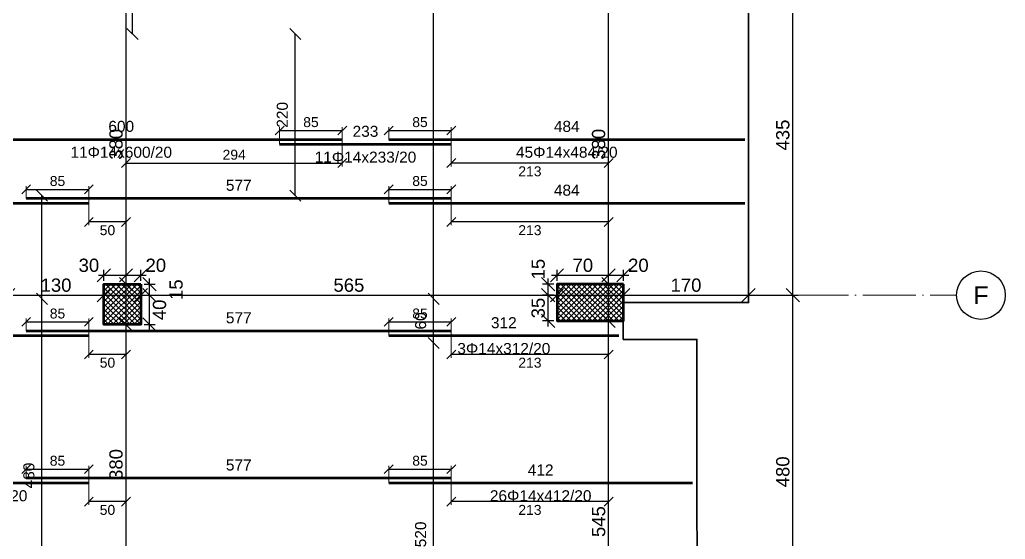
# Model space of a CAD drawing. Header units: millimetres. Extents: x -404 to 6018, y -5139 to 7890.
# Drawn here: x 861 to 2198, y -2962 to -2256 of the extents above; entities that cross this region are included whole.
import ezdxf
from ezdxf.enums import TextEntityAlignment as Align

# ---------------------------------------------------------------- set-up
doc = ezdxf.new("R2010")
doc.units = ezdxf.units.MM
doc.linetypes.add('ZWCAD_ISO04W100', pattern=[30.5, 24, -3, 0.5, -3])
for name, color, linetype, lineweight in [('AXIS LINES', 255, 'ZWCAD_ISO04W100', 13), ('COLUMN', 140, 'Continuous', 53), ('SLAB', 3, 'Continuous', 35)]:
    doc.layers.add(name, color=color, linetype=linetype, lineweight=lineweight)
for name, color, linetype in [('FW_AXIS', 7, 'Continuous'), ('FW_COLUMN_HATCH', 8, 'Continuous'), ('FW_DIM', 7, 'Continuous'), ('REB_TOP_MESH_X', 5, 'Continuous'), ('REB_TOP_MESH_X_AXDIM', 5, 'Continuous'), ('REB_TOP_MESH_X_LAP', 5, 'Continuous'), ('REB_TOP_MESH_X_RANGE', 5, 'Continuous'), ('REB_TOP_MESH_X_TEXT', 5, 'Continuous')]:
    doc.layers.add(name, color=color, linetype=linetype)
doc.styles.add('REBAR_TXT', font='arial.ttf')
doc.styles.get("Standard").update_dxf_attribs({"font": 'arial.ttf'})
doc.dimstyles.new('FW_DIM', dxfattribs={"dimtxt": 18, "dimasz": 9, "dimexe": 7.5, "dimexo": 4.5, "dimgap": 4.5, "dimtad": 1, "dimdec": 0, "dimtxsty": 'Standard', "dimtsz": 9, "dimcen": 2.5, "dimdle": 7.5, "dimclrd": 256, "dimclre": 256, "dimclrt": 7, "dimazin": 3, "dimtfac": 1, "dimtmove": 2, "dimatfit": 3})
doc.dimstyles.new('REBAR LAP', dxfattribs={"dimtxt": 13.5, "dimasz": 2.5, "dimexe": 4.5, "dimexo": 0, "dimgap": 4.5, "dimtad": 1, "dimdec": 0, "dimtxsty": 'Standard', "dimtsz": 6, "dimcen": 2.5, "dimclrd": 6, "dimclre": 6, "dimclrt": 7, "dimazin": 3, "dimtfac": 1, "dimtmove": 2, "dimatfit": 3, "dimlwd": 25, "dimlwe": 18})
doc.dimstyles.new('REBAR M-200', dxfattribs={"dimtxt": 15, "dimasz": 15, "dimexe": 25, "dimexo": 12.5, "dimgap": 10, "dimtad": 1, "dimdec": 0, "dimtxsty": 'Standard', "dimblk": 'NONE', "dimcen": 50, "dimse1": 1, "dimse2": 1, "dimclrd": 6, "dimclre": 6, "dimclrt": 7, "dimazin": 3, "dimtfac": 1, "dimtmove": 2, "dimatfit": 3, "dimldrblk": 'NONE', "dimlwd": 53})
doc.dimstyles.new('REBAR RANGE', dxfattribs={"dimtxt": 15, "dimasz": 2.5, "dimexe": 0, "dimexo": 0, "dimgap": 10, "dimtad": 1, "dimdec": 0, "dimtxsty": 'Standard', "dimtsz": 7.5, "dimcen": 2.5, "dimse1": 1, "dimse2": 1, "dimclrd": 6, "dimclre": 6, "dimclrt": 7, "dimazin": 3, "dimtfac": 1, "dimtmove": 2, "dimatfit": 3, "dimlwd": 25})

# ---------------------------------------------------------------- blocks, each defined once
blk = doc.blocks.new('*D1102')
at = {"color": 6, "lineweight": 53}
blk.add_line((650, -2885.1), (954.5, -2885.1), dxfattribs=at)
at = {"layer": 'Defpoints'}
for p in [(650, -2885.1), (650, -2885.1), (954.5, -2885.1)]:
    blk.add_point(p, dxfattribs=at)
at = {"layer": 'REB_TOP_MESH_X', "color": 7, "insert": (802.2, -2867.6), "char_height": 15, "attachment_point": 5}
blk.add_mtext('304', dxfattribs=at)
blk = doc.blocks.new('_NONE')
blk = doc.blocks.new('*D1103')
at = {"color": 6, "lineweight": 53}
blk.add_line((869.5, -2878.4), (1446.5, -2878.4), dxfattribs=at)
at = {"layer": 'Defpoints'}
for p in [(869.5, -2878.4), (869.5, -2878.4), (1446.5, -2878.4)]:
    blk.add_point(p, dxfattribs=at)
at = {"layer": 'REB_TOP_MESH_X', "color": 7, "insert": (1158, -2860.9), "char_height": 15, "attachment_point": 5}
blk.add_mtext('577', dxfattribs=at)
blk = doc.blocks.new('*D1104')
at = {"color": 6, "lineweight": 53}
blk.add_line((1361.5, -2885.1), (1774, -2885.1), dxfattribs=at)
at = {"layer": 'Defpoints'}
for p in [(1361.5, -2885.1), (1361.5, -2885.1), (1774, -2885.1)]:
    blk.add_point(p, dxfattribs=at)
at = {"layer": 'REB_TOP_MESH_X', "color": 7, "insert": (1567.8, -2867.6), "char_height": 15, "attachment_point": 5}
blk.add_mtext('412', dxfattribs=at)
blk = doc.blocks.new('_Oblique')
at = {"color": 0, "linetype": 'ByBlock', "lineweight": -2}
blk.add_line((-0.5, -0.5), (0.5, 0.5), dxfattribs=at)
blk = doc.blocks.new('*D1105')
at = {"color": 6, "lineweight": 18}
for p, q in [((869.5, -2878.4), (869.5, -2861.9)), ((954.5, -2885.1), (954.5, -2861.9))]:
    blk.add_line(p, q, dxfattribs=at)
at = {"color": 6, "lineweight": 25}
blk.add_line((869.5, -2866.4), (954.5, -2866.4), dxfattribs=at)
at = {"layer": 'Defpoints'}
for p in [(869.5, -2866.4), (869.5, -2878.4), (954.5, -2885.1)]:
    blk.add_point(p, dxfattribs=at)
at = {"layer": 'REB_TOP_MESH_X_LAP', "color": 6, "xscale": 12, "yscale": 12}
for p in [(869.5, -2866.4), (954.5, -2866.4)]:
    blk.add_blockref('_OBLIQUE', p, dxfattribs=at)
at = {"layer": 'REB_TOP_MESH_X_LAP', "color": 7, "insert": (912, -2855.1), "char_height": 13.5, "attachment_point": 5}
blk.add_mtext('85', dxfattribs=at)
blk = doc.blocks.new('*D1106')
at = {"color": 6, "lineweight": 18}
for p, q in [((954.5, -2885.1), (954.5, -2915.1)), ((1005, -2885.1), (1005, -2915.1))]:
    blk.add_line(p, q, dxfattribs=at)
at = {"color": 6, "lineweight": 25}
blk.add_line((1005, -2910.6), (954.5, -2910.6), dxfattribs=at)
at = {"layer": 'Defpoints'}
for p in [(954.5, -2885.1), (1005, -2885.1), (1005, -2910.6)]:
    blk.add_point(p, dxfattribs=at)
at = {"layer": 'REB_TOP_MESH_X_AXDIM', "color": 6, "xscale": 12, "yscale": 12}
for p in [(954.5, -2910.6), (1005, -2910.6)]:
    blk.add_blockref('_OBLIQUE', p, dxfattribs=at)
at = {"layer": 'REB_TOP_MESH_X_AXDIM', "color": 7, "insert": (979.8, -2921.9), "char_height": 13.5, "attachment_point": 5}
blk.add_mtext('50', dxfattribs=at)
blk = doc.blocks.new('*D1107')
at = {"color": 6, "lineweight": 18}
for p, q in [((1361.5, -2885.1), (1361.5, -2861.9)), ((1446.5, -2878.4), (1446.5, -2861.9))]:
    blk.add_line(p, q, dxfattribs=at)
at = {"color": 6, "lineweight": 25}
blk.add_line((1361.5, -2866.4), (1446.5, -2866.4), dxfattribs=at)
at = {"layer": 'Defpoints'}
for p in [(1361.5, -2866.4), (1361.5, -2885.1), (1446.5, -2878.4)]:
    blk.add_point(p, dxfattribs=at)
at = {"layer": 'REB_TOP_MESH_X_LAP', "color": 6, "xscale": 12, "yscale": 12}
for p in [(1361.5, -2866.4), (1446.5, -2866.4)]:
    blk.add_blockref('_OBLIQUE', p, dxfattribs=at)
at = {"layer": 'REB_TOP_MESH_X_LAP', "color": 7, "insert": (1404, -2855.1), "char_height": 13.5, "attachment_point": 5}
blk.add_mtext('85', dxfattribs=at)
blk = doc.blocks.new('*D1108')
at = {"color": 6, "lineweight": 18}
for p, q in [((1446.5, -2878.4), (1446.5, -2915.1)), ((1660, -2878.4), (1660, -2915.1))]:
    blk.add_line(p, q, dxfattribs=at)
at = {"color": 6, "lineweight": 25}
blk.add_line((1660, -2910.6), (1446.5, -2910.6), dxfattribs=at)
at = {"layer": 'Defpoints'}
for p in [(1446.5, -2878.4), (1660, -2878.4), (1660, -2910.6)]:
    blk.add_point(p, dxfattribs=at)
at = {"layer": 'REB_TOP_MESH_X_AXDIM', "color": 6, "xscale": 12, "yscale": 12}
for p in [(1446.5, -2910.6), (1660, -2910.6)]:
    blk.add_blockref('_OBLIQUE', p, dxfattribs=at)
at = {"layer": 'REB_TOP_MESH_X_AXDIM', "color": 7, "insert": (1553.2, -2921.9), "char_height": 13.5, "attachment_point": 5}
blk.add_mtext('213', dxfattribs=at)
blk = doc.blocks.new('*D1124')
at = {"color": 6, "lineweight": 53}
blk.add_line((698.5, -2418.4), (1298.5, -2418.4), dxfattribs=at)
at = {"layer": 'Defpoints'}
for p in [(698.5, -2418.4), (698.5, -2418.4), (1298.5, -2418.4)]:
    blk.add_point(p, dxfattribs=at)
at = {"layer": 'REB_TOP_MESH_X', "color": 7, "insert": (998.5, -2400.9), "char_height": 15, "attachment_point": 5}
blk.add_mtext('600', dxfattribs=at)
blk = doc.blocks.new('*D1125')
at = {"color": 6, "lineweight": 53}
blk.add_line((1213.5, -2425.1), (1446.5, -2425.1), dxfattribs=at)
at = {"layer": 'Defpoints'}
for p in [(1213.5, -2425.1), (1213.5, -2425.1), (1446.5, -2425.1)]:
    blk.add_point(p, dxfattribs=at)
at = {"layer": 'REB_TOP_MESH_X', "color": 7, "insert": (1330, -2407.6), "char_height": 15, "attachment_point": 5}
blk.add_mtext('233', dxfattribs=at)
blk = doc.blocks.new('*D1126')
at = {"color": 6, "lineweight": 53}
blk.add_line((1361.5, -2418.4), (1845, -2418.4), dxfattribs=at)
at = {"layer": 'Defpoints'}
for p in [(1361.5, -2418.4), (1361.5, -2418.4), (1845, -2418.4)]:
    blk.add_point(p, dxfattribs=at)
at = {"layer": 'REB_TOP_MESH_X', "color": 7, "insert": (1603.2, -2400.9), "char_height": 15, "attachment_point": 5}
blk.add_mtext('484', dxfattribs=at)
blk = doc.blocks.new('*D1129')
at = {"color": 6, "lineweight": 18}
for p, q in [((1213.5, -2425.1), (1213.5, -2401.9)), ((1298.5, -2418.4), (1298.5, -2401.9))]:
    blk.add_line(p, q, dxfattribs=at)
at = {"color": 6, "lineweight": 25}
blk.add_line((1213.5, -2406.4), (1298.5, -2406.4), dxfattribs=at)
at = {"layer": 'Defpoints'}
for p in [(1213.5, -2406.4), (1298.5, -2418.4), (1213.5, -2425.1)]:
    blk.add_point(p, dxfattribs=at)
at = {"layer": 'REB_TOP_MESH_X_LAP', "color": 6, "xscale": 12, "yscale": 12}
for p in [(1213.5, -2406.4), (1298.5, -2406.4)]:
    blk.add_blockref('_OBLIQUE', p, dxfattribs=at)
at = {"layer": 'REB_TOP_MESH_X_LAP', "color": 7, "insert": (1256, -2395.1), "char_height": 13.5, "attachment_point": 5}
blk.add_mtext('85', dxfattribs=at)
blk = doc.blocks.new('*D1130')
at = {"color": 6, "lineweight": 18}
for p, q in [((1005, -2418.4), (1005, -2455.1)), ((1298.5, -2418.4), (1298.5, -2455.1))]:
    blk.add_line(p, q, dxfattribs=at)
at = {"color": 6, "lineweight": 25}
blk.add_line((1005, -2450.6), (1298.5, -2450.6), dxfattribs=at)
at = {"layer": 'Defpoints'}
for p in [(1005, -2418.4), (1298.5, -2418.4), (1005, -2450.6)]:
    blk.add_point(p, dxfattribs=at)
at = {"layer": 'REB_TOP_MESH_X_AXDIM', "color": 6, "xscale": 12, "yscale": 12}
for p in [(1005, -2450.6), (1298.5, -2450.6)]:
    blk.add_blockref('_OBLIQUE', p, dxfattribs=at)
at = {"layer": 'REB_TOP_MESH_X_AXDIM', "color": 7, "insert": (1151.8, -2439.4), "char_height": 13.5, "attachment_point": 5}
blk.add_mtext('294', dxfattribs=at)
blk = doc.blocks.new('*D1131')
at = {"color": 6, "lineweight": 18}
for p, q in [((1361.5, -2418.4), (1361.5, -2401.9)), ((1446.5, -2425.1), (1446.5, -2401.9))]:
    blk.add_line(p, q, dxfattribs=at)
at = {"color": 6, "lineweight": 25}
blk.add_line((1361.5, -2406.4), (1446.5, -2406.4), dxfattribs=at)
at = {"layer": 'Defpoints'}
for p in [(1361.5, -2406.4), (1361.5, -2418.4), (1446.5, -2425.1)]:
    blk.add_point(p, dxfattribs=at)
at = {"layer": 'REB_TOP_MESH_X_LAP', "color": 6, "xscale": 12, "yscale": 12}
for p in [(1361.5, -2406.4), (1446.5, -2406.4)]:
    blk.add_blockref('_OBLIQUE', p, dxfattribs=at)
at = {"layer": 'REB_TOP_MESH_X_LAP', "color": 7, "insert": (1404, -2395.1), "char_height": 13.5, "attachment_point": 5}
blk.add_mtext('85', dxfattribs=at)
blk = doc.blocks.new('*D1132')
at = {"color": 6, "lineweight": 18}
for p, q in [((1446.5, -2425.1), (1446.5, -2455.1)), ((1660, -2425.1), (1660, -2455.1))]:
    blk.add_line(p, q, dxfattribs=at)
at = {"color": 6, "lineweight": 25}
blk.add_line((1660, -2450.6), (1446.5, -2450.6), dxfattribs=at)
at = {"layer": 'Defpoints'}
for p in [(1446.5, -2425.1), (1660, -2425.1), (1660, -2450.6)]:
    blk.add_point(p, dxfattribs=at)
at = {"layer": 'REB_TOP_MESH_X_AXDIM', "color": 6, "xscale": 12, "yscale": 12}
for p in [(1446.5, -2450.6), (1660, -2450.6)]:
    blk.add_blockref('_OBLIQUE', p, dxfattribs=at)
at = {"layer": 'REB_TOP_MESH_X_AXDIM', "color": 7, "insert": (1553.2, -2461.9), "char_height": 13.5, "attachment_point": 5}
blk.add_mtext('213', dxfattribs=at)
blk = doc.blocks.new('*D1174')
at = {"color": 6, "lineweight": 53}
blk.add_line((415, -2505.1), (954.5, -2505.1), dxfattribs=at)
at = {"layer": 'Defpoints'}
for p in [(415, -2505.1), (415, -2505.1), (954.5, -2505.1)]:
    blk.add_point(p, dxfattribs=at)
at = {"layer": 'REB_TOP_MESH_X', "color": 7, "insert": (684.8, -2487.6), "char_height": 15, "attachment_point": 5}
blk.add_mtext('540', dxfattribs=at)
blk = doc.blocks.new('*D1175')
at = {"color": 6, "lineweight": 53}
blk.add_line((869.5, -2498.4), (1446.5, -2498.4), dxfattribs=at)
at = {"layer": 'Defpoints'}
for p in [(869.5, -2498.4), (869.5, -2498.4), (1446.5, -2498.4)]:
    blk.add_point(p, dxfattribs=at)
at = {"layer": 'REB_TOP_MESH_X', "color": 7, "insert": (1158, -2480.9), "char_height": 15, "attachment_point": 5}
blk.add_mtext('577', dxfattribs=at)
blk = doc.blocks.new('*D1176')
at = {"color": 6, "lineweight": 53}
blk.add_line((1361.5, -2505.1), (1845, -2505.1), dxfattribs=at)
at = {"layer": 'Defpoints'}
for p in [(1361.5, -2505.1), (1361.5, -2505.1), (1845, -2505.1)]:
    blk.add_point(p, dxfattribs=at)
at = {"layer": 'REB_TOP_MESH_X', "color": 7, "insert": (1603.2, -2487.6), "char_height": 15, "attachment_point": 5}
blk.add_mtext('484', dxfattribs=at)
blk = doc.blocks.new('*D1177')
at = {"color": 6, "lineweight": 18}
for p, q in [((869.5, -2498.4), (869.5, -2481.9)), ((954.5, -2505.1), (954.5, -2481.9))]:
    blk.add_line(p, q, dxfattribs=at)
at = {"color": 6, "lineweight": 25}
blk.add_line((869.5, -2486.4), (954.5, -2486.4), dxfattribs=at)
at = {"layer": 'Defpoints'}
for p in [(869.5, -2486.4), (869.5, -2498.4), (954.5, -2505.1)]:
    blk.add_point(p, dxfattribs=at)
at = {"layer": 'REB_TOP_MESH_X_LAP', "color": 6, "xscale": 12, "yscale": 12}
for p in [(869.5, -2486.4), (954.5, -2486.4)]:
    blk.add_blockref('_OBLIQUE', p, dxfattribs=at)
at = {"layer": 'REB_TOP_MESH_X_LAP', "color": 7, "insert": (912, -2475.1), "char_height": 13.5, "attachment_point": 5}
blk.add_mtext('85', dxfattribs=at)
blk = doc.blocks.new('*D1178')
at = {"color": 6, "lineweight": 18}
for p, q in [((954.5, -2505.1), (954.5, -2535.1)), ((1005, -2505.1), (1005, -2535.1))]:
    blk.add_line(p, q, dxfattribs=at)
at = {"color": 6, "lineweight": 25}
blk.add_line((1005, -2530.6), (954.5, -2530.6), dxfattribs=at)
at = {"layer": 'Defpoints'}
for p in [(954.5, -2505.1), (1005, -2505.1), (1005, -2530.6)]:
    blk.add_point(p, dxfattribs=at)
at = {"layer": 'REB_TOP_MESH_X_AXDIM', "color": 6, "xscale": 12, "yscale": 12}
for p in [(954.5, -2530.6), (1005, -2530.6)]:
    blk.add_blockref('_OBLIQUE', p, dxfattribs=at)
at = {"layer": 'REB_TOP_MESH_X_AXDIM', "color": 7, "insert": (979.8, -2541.9), "char_height": 13.5, "attachment_point": 5}
blk.add_mtext('50', dxfattribs=at)
blk = doc.blocks.new('*D1179')
at = {"color": 6, "lineweight": 18}
for p, q in [((1361.5, -2505.1), (1361.5, -2481.9)), ((1446.5, -2498.4), (1446.5, -2481.9))]:
    blk.add_line(p, q, dxfattribs=at)
at = {"color": 6, "lineweight": 25}
blk.add_line((1361.5, -2486.4), (1446.5, -2486.4), dxfattribs=at)
at = {"layer": 'Defpoints'}
for p in [(1361.5, -2486.4), (1446.5, -2498.4), (1361.5, -2505.1)]:
    blk.add_point(p, dxfattribs=at)
at = {"layer": 'REB_TOP_MESH_X_LAP', "color": 6, "xscale": 12, "yscale": 12}
for p in [(1361.5, -2486.4), (1446.5, -2486.4)]:
    blk.add_blockref('_OBLIQUE', p, dxfattribs=at)
at = {"layer": 'REB_TOP_MESH_X_LAP', "color": 7, "insert": (1404, -2475.1), "char_height": 13.5, "attachment_point": 5}
blk.add_mtext('85', dxfattribs=at)
blk = doc.blocks.new('*D1180')
at = {"color": 6, "lineweight": 18}
for p, q in [((1446.5, -2498.4), (1446.5, -2535.1)), ((1660, -2498.4), (1660, -2535.1))]:
    blk.add_line(p, q, dxfattribs=at)
at = {"color": 6, "lineweight": 25}
blk.add_line((1660, -2530.6), (1446.5, -2530.6), dxfattribs=at)
at = {"layer": 'Defpoints'}
for p in [(1446.5, -2498.4), (1660, -2498.4), (1660, -2530.6)]:
    blk.add_point(p, dxfattribs=at)
at = {"layer": 'REB_TOP_MESH_X_AXDIM', "color": 6, "xscale": 12, "yscale": 12}
for p in [(1446.5, -2530.6), (1660, -2530.6)]:
    blk.add_blockref('_OBLIQUE', p, dxfattribs=at)
at = {"layer": 'REB_TOP_MESH_X_AXDIM', "color": 7, "insert": (1553.2, -2541.9), "char_height": 13.5, "attachment_point": 5}
blk.add_mtext('213', dxfattribs=at)
blk = doc.blocks.new('*D1228')
at = {"color": 6, "lineweight": 53}
blk.add_line((650, -2685.1), (954.5, -2685.1), dxfattribs=at)
at = {"layer": 'Defpoints'}
for p in [(650, -2685.1), (650, -2685.1), (954.5, -2685.1)]:
    blk.add_point(p, dxfattribs=at)
at = {"layer": 'REB_TOP_MESH_X', "color": 7, "insert": (802.2, -2667.6), "char_height": 15, "attachment_point": 5}
blk.add_mtext('304', dxfattribs=at)
blk = doc.blocks.new('*D1229')
at = {"color": 6, "lineweight": 53}
blk.add_line((869.5, -2678.4), (1446.5, -2678.4), dxfattribs=at)
at = {"layer": 'Defpoints'}
for p in [(869.5, -2678.4), (869.5, -2678.4), (1446.5, -2678.4)]:
    blk.add_point(p, dxfattribs=at)
at = {"layer": 'REB_TOP_MESH_X', "color": 7, "insert": (1158, -2660.9), "char_height": 15, "attachment_point": 5}
blk.add_mtext('577', dxfattribs=at)
blk = doc.blocks.new('*D1230')
at = {"color": 6, "lineweight": 53}
blk.add_line((1361.5, -2685.1), (1674, -2685.1), dxfattribs=at)
at = {"layer": 'Defpoints'}
for p in [(1361.5, -2685.1), (1361.5, -2685.1), (1674, -2685.1)]:
    blk.add_point(p, dxfattribs=at)
at = {"layer": 'REB_TOP_MESH_X', "color": 7, "insert": (1517.8, -2667.6), "char_height": 15, "attachment_point": 5}
blk.add_mtext('312', dxfattribs=at)
blk = doc.blocks.new('*D1231')
at = {"color": 6, "lineweight": 18}
for p, q in [((869.5, -2678.4), (869.5, -2661.9)), ((954.5, -2685.1), (954.5, -2661.9))]:
    blk.add_line(p, q, dxfattribs=at)
at = {"color": 6, "lineweight": 25}
blk.add_line((869.5, -2666.4), (954.5, -2666.4), dxfattribs=at)
at = {"layer": 'Defpoints'}
for p in [(869.5, -2666.4), (869.5, -2678.4), (954.5, -2685.1)]:
    blk.add_point(p, dxfattribs=at)
at = {"layer": 'REB_TOP_MESH_X_LAP', "color": 6, "xscale": 12, "yscale": 12}
for p in [(869.5, -2666.4), (954.5, -2666.4)]:
    blk.add_blockref('_OBLIQUE', p, dxfattribs=at)
at = {"layer": 'REB_TOP_MESH_X_LAP', "color": 7, "insert": (912, -2655.1), "char_height": 13.5, "attachment_point": 5}
blk.add_mtext('85', dxfattribs=at)
blk = doc.blocks.new('*D1232')
at = {"color": 6, "lineweight": 18}
for p, q in [((954.5, -2685.1), (954.5, -2715.1)), ((1005, -2685.1), (1005, -2715.1))]:
    blk.add_line(p, q, dxfattribs=at)
at = {"color": 6, "lineweight": 25}
blk.add_line((1005, -2710.6), (954.5, -2710.6), dxfattribs=at)
at = {"layer": 'Defpoints'}
for p in [(954.5, -2685.1), (1005, -2685.1), (1005, -2710.6)]:
    blk.add_point(p, dxfattribs=at)
at = {"layer": 'REB_TOP_MESH_X_AXDIM', "color": 6, "xscale": 12, "yscale": 12}
for p in [(954.5, -2710.6), (1005, -2710.6)]:
    blk.add_blockref('_OBLIQUE', p, dxfattribs=at)
at = {"layer": 'REB_TOP_MESH_X_AXDIM', "color": 7, "insert": (979.8, -2721.9), "char_height": 13.5, "attachment_point": 5}
blk.add_mtext('50', dxfattribs=at)
blk = doc.blocks.new('*D1233')
at = {"color": 6, "lineweight": 18}
for p, q in [((1361.5, -2685.1), (1361.5, -2661.9)), ((1446.5, -2678.4), (1446.5, -2661.9))]:
    blk.add_line(p, q, dxfattribs=at)
at = {"color": 6, "lineweight": 25}
blk.add_line((1361.5, -2666.4), (1446.5, -2666.4), dxfattribs=at)
at = {"layer": 'Defpoints'}
for p in [(1361.5, -2666.4), (1361.5, -2685.1), (1446.5, -2678.4)]:
    blk.add_point(p, dxfattribs=at)
at = {"layer": 'REB_TOP_MESH_X_LAP', "color": 6, "xscale": 12, "yscale": 12}
for p in [(1361.5, -2666.4), (1446.5, -2666.4)]:
    blk.add_blockref('_OBLIQUE', p, dxfattribs=at)
at = {"layer": 'REB_TOP_MESH_X_LAP', "color": 7, "insert": (1404, -2655.1), "char_height": 13.5, "attachment_point": 5}
blk.add_mtext('85', dxfattribs=at)
blk = doc.blocks.new('*D1234')
at = {"color": 6, "lineweight": 18}
for p, q in [((1446.5, -2678.4), (1446.5, -2715.1)), ((1660, -2678.4), (1660, -2715.1))]:
    blk.add_line(p, q, dxfattribs=at)
at = {"color": 6, "lineweight": 25}
blk.add_line((1660, -2710.6), (1446.5, -2710.6), dxfattribs=at)
at = {"layer": 'Defpoints'}
for p in [(1446.5, -2678.4), (1660, -2678.4), (1660, -2710.6)]:
    blk.add_point(p, dxfattribs=at)
at = {"layer": 'REB_TOP_MESH_X_AXDIM', "color": 6, "xscale": 12, "yscale": 12}
for p in [(1446.5, -2710.6), (1660, -2710.6)]:
    blk.add_blockref('_OBLIQUE', p, dxfattribs=at)
at = {"layer": 'REB_TOP_MESH_X_AXDIM', "color": 7, "insert": (1553.2, -2721.9), "char_height": 13.5, "attachment_point": 5}
blk.add_mtext('213', dxfattribs=at)
blk = doc.blocks.new('*D1263')
at = {"color": 6, "lineweight": 25}
blk.add_line((890.8, -4575.1), (890.8, -2495.1), dxfattribs=at)
at = {"layer": 'Defpoints'}
for p in [(890.8, -2495.1), (890.8, -4575.1), (890.8, -4575.1)]:
    blk.add_point(p, dxfattribs=at)
at = {"layer": 'REB_TOP_MESH_X_RANGE', "color": 6, "xscale": 15, "yscale": 15, "rotation": 90}
for p in [(890.8, -2495.1), (890.8, -4575.1)]:
    blk.add_blockref('_OBLIQUE', p, dxfattribs=at)
at = {"layer": 'REB_TOP_MESH_X_RANGE', "color": 7, "insert": (873.2, -3535.1), "char_height": 15, "attachment_point": 5, "rotation": 90}
blk.add_mtext('2080', dxfattribs=at)
blk = doc.blocks.new('*D1265')
at = {"color": 6, "lineweight": 25}
blk.add_line((1422.4, -2635.1), (1422.4, -1735.1), dxfattribs=at)
at = {"layer": 'Defpoints'}
for p in [(1422.4, -1735.1), (1422.4, -2635.1), (1422.4, -2635.1)]:
    blk.add_point(p, dxfattribs=at)
at = {"layer": 'REB_TOP_MESH_X_RANGE', "color": 6, "xscale": 15, "yscale": 15, "rotation": 90}
for p in [(1422.4, -1735.1), (1422.4, -2635.1)]:
    blk.add_blockref('_OBLIQUE', p, dxfattribs=at)
at = {"layer": 'REB_TOP_MESH_X_RANGE', "color": 7, "insert": (1404.9, -2185.1), "char_height": 15, "attachment_point": 5, "rotation": 90}
blk.add_mtext('900', dxfattribs=at)
blk = doc.blocks.new('*D1269')
at = {"color": 6, "lineweight": 25}
blk.add_line((1422.4, -3215.1), (1422.4, -2695.1), dxfattribs=at)
at = {"layer": 'Defpoints'}
for p in [(1422.4, -2695.1), (1422.4, -3215.1), (1422.4, -3215.1)]:
    blk.add_point(p, dxfattribs=at)
at = {"layer": 'REB_TOP_MESH_X_RANGE', "color": 6, "xscale": 15, "yscale": 15, "rotation": 90}
for p in [(1422.4, -2695.1), (1422.4, -3215.1)]:
    blk.add_blockref('_OBLIQUE', p, dxfattribs=at)
at = {"layer": 'REB_TOP_MESH_X_RANGE', "color": 7, "insert": (1404.9, -2955.1), "char_height": 15, "attachment_point": 5, "rotation": 90}
blk.add_mtext('520', dxfattribs=at)
blk = doc.blocks.new('*D1270')
at = {"color": 6, "lineweight": 25}
blk.add_line((890.8, -3115.1), (890.8, -2635.1), dxfattribs=at)
at = {"layer": 'Defpoints'}
for p in [(890.8, -2635.1), (890.8, -3115.1), (890.8, -3115.1)]:
    blk.add_point(p, dxfattribs=at)
at = {"layer": 'REB_TOP_MESH_X_RANGE', "color": 6, "xscale": 15, "yscale": 15, "rotation": 90}
for p in [(890.8, -2635.1), (890.8, -3115.1)]:
    blk.add_blockref('_OBLIQUE', p, dxfattribs=at)
at = {"layer": 'REB_TOP_MESH_X_RANGE', "color": 7, "insert": (873.2, -2875.1), "char_height": 15, "attachment_point": 5, "rotation": 90}
blk.add_mtext('480', dxfattribs=at)
blk = doc.blocks.new('*D1273')
at = {"color": 6, "lineweight": 25}
blk.add_line((1234.8, -2495.1), (1234.8, -2275.1), dxfattribs=at)
at = {"layer": 'Defpoints'}
for p in [(1234.8, -2275.1), (1234.8, -2495.1), (1234.8, -2495.1)]:
    blk.add_point(p, dxfattribs=at)
at = {"layer": 'REB_TOP_MESH_X_RANGE', "color": 6, "xscale": 15, "yscale": 15, "rotation": 90}
for p in [(1234.8, -2275.1), (1234.8, -2495.1)]:
    blk.add_blockref('_OBLIQUE', p, dxfattribs=at)
at = {"layer": 'REB_TOP_MESH_X_RANGE', "color": 7, "insert": (1217.2, -2385.1), "char_height": 15, "attachment_point": 5, "rotation": 90}
blk.add_mtext('220', dxfattribs=at)
blk = doc.blocks.new('*D1277')
at = {"color": 6, "lineweight": 25}
blk.add_line((1234.8, -2495.1), (1234.8, -2275.1), dxfattribs=at)
at = {"layer": 'Defpoints'}
for p in [(1234.8, -2275.1), (1234.8, -2495.1), (1234.8, -2495.1)]:
    blk.add_point(p, dxfattribs=at)
at = {"layer": 'REB_TOP_MESH_X_RANGE', "color": 6, "xscale": 15, "yscale": 15, "rotation": 90}
for p in [(1234.8, -2275.1), (1234.8, -2495.1)]:
    blk.add_blockref('_OBLIQUE', p, dxfattribs=at)
at = {"layer": 'REB_TOP_MESH_X_RANGE', "color": 7, "insert": (1217.2, -2385.1), "char_height": 15, "attachment_point": 5, "rotation": 90}
blk.add_mtext('220', dxfattribs=at)
blk = doc.blocks.new('*D1280')
at = {"color": 6, "lineweight": 25}
blk.add_line((1013.8, -2275.1), (1013.8, -2095.1), dxfattribs=at)
at = {"layer": 'Defpoints'}
for p in [(1013.8, -2095.1), (1013.8, -2275.1), (1013.8, -2275.1)]:
    blk.add_point(p, dxfattribs=at)
at = {"layer": 'REB_TOP_MESH_X_RANGE', "color": 6, "xscale": 15, "yscale": 15, "rotation": 90}
for p in [(1013.8, -2095.1), (1013.8, -2275.1)]:
    blk.add_blockref('_OBLIQUE', p, dxfattribs=at)
at = {"layer": 'REB_TOP_MESH_X_RANGE', "color": 7, "insert": (996.2, -2185.1), "char_height": 15, "attachment_point": 5, "rotation": 90}
blk.add_mtext('180', dxfattribs=at)
blk = doc.blocks.new('*D1293')
at = {"color": 6, "lineweight": 25}
blk.add_line((1422.4, -2695.1), (1422.4, -2635.1), dxfattribs=at)
at = {"layer": 'Defpoints'}
for p in [(1422.4, -2635.1), (1422.4, -2695.1), (1422.4, -2695.1)]:
    blk.add_point(p, dxfattribs=at)
at = {"layer": 'REB_TOP_MESH_X_RANGE', "color": 6, "xscale": 15, "yscale": 15, "rotation": 90}
for p in [(1422.4, -2635.1), (1422.4, -2695.1)]:
    blk.add_blockref('_OBLIQUE', p, dxfattribs=at)
at = {"layer": 'REB_TOP_MESH_X_RANGE', "color": 7, "insert": (1404.9, -2665.1), "char_height": 15, "attachment_point": 5, "rotation": 90}
blk.add_mtext('60', dxfattribs=at)
blk = doc.blocks.new('*D1340')
for p, q in [((967.5, -2603.1), (1012.5, -2603.1)), ((975, -2610.6), (975, -2595.6)), ((1005, -2610.6), (1005, -2595.6))]:
    blk.add_line(p, q)
at = {"layer": 'Defpoints'}
for p in [(975, -2603.1), (975, -2615.1), (1005, -2615.1)]:
    blk.add_point(p, dxfattribs=at)
at = {"layer": 'FW_DIM', "xscale": 18, "yscale": 18}
for p in [(975, -2603.1), (1005, -2603.1)]:
    blk.add_blockref('_OBLIQUE', p, dxfattribs=at)
at = {"layer": 'FW_DIM', "color": 7, "insert": (954.6, -2589.6), "char_height": 18, "attachment_point": 5}
blk.add_mtext('30', dxfattribs=at)
blk = doc.blocks.new('*D1341')
for p, q in [((997.5, -2603.1), (1032.5, -2603.1)), ((1005, -2610.6), (1005, -2595.6)), ((1025, -2610.6), (1025, -2595.6))]:
    blk.add_line(p, q)
at = {"layer": 'Defpoints'}
for p in [(1005, -2603.1), (1005, -2615.1), (1025, -2615.1)]:
    blk.add_point(p, dxfattribs=at)
at = {"layer": 'FW_DIM', "xscale": 18, "yscale": 18}
for p in [(1005, -2603.1), (1025, -2603.1)]:
    blk.add_blockref('_OBLIQUE', p, dxfattribs=at)
at = {"layer": 'FW_DIM', "color": 7, "insert": (1045.4, -2589.6), "char_height": 18, "attachment_point": 5}
blk.add_mtext('20', dxfattribs=at)
blk = doc.blocks.new('*D1342')
for p, q in [((1029.5, -2630.1), (1044.5, -2630.1)), ((1037, -2677.6), (1037, -2622.6)), ((1029.5, -2670.1), (1044.5, -2670.1))]:
    blk.add_line(p, q)
at = {"layer": 'Defpoints'}
for p in [(1025, -2630.1), (1025, -2670.1), (1037, -2670.1)]:
    blk.add_point(p, dxfattribs=at)
at = {"layer": 'FW_DIM', "xscale": 18, "yscale": 18, "rotation": 90}
for p in [(1037, -2630.1), (1037, -2670.1)]:
    blk.add_blockref('_OBLIQUE', p, dxfattribs=at)
at = {"layer": 'FW_DIM', "color": 7, "insert": (1050.5, -2650.1), "char_height": 18, "attachment_point": 5, "rotation": 90}
blk.add_mtext('40', dxfattribs=at)
blk = doc.blocks.new('*D1343')
for p, q in [((1037, -2637.6), (1037, -2607.6)), ((1029.5, -2615.1), (1044.5, -2615.1)), ((1029.5, -2630.1), (1044.5, -2630.1))]:
    blk.add_line(p, q)
at = {"layer": 'Defpoints'}
for p in [(1025, -2615.1), (1025, -2630.1), (1037, -2630.1)]:
    blk.add_point(p, dxfattribs=at)
at = {"layer": 'FW_DIM', "xscale": 18, "yscale": 18, "rotation": 90}
for p in [(1037, -2615.1), (1037, -2630.1)]:
    blk.add_blockref('_OBLIQUE', p, dxfattribs=at)
at = {"layer": 'FW_DIM', "color": 7, "insert": (1073, -2622.6), "char_height": 18, "attachment_point": 5, "rotation": 90}
blk.add_mtext('15', dxfattribs=at)
blk = doc.blocks.new('*D1368')
for p, q in [((1582.5, -2603.1), (1667.5, -2603.1)), ((1590, -2610.6), (1590, -2595.6)), ((1660, -2610.6), (1660, -2595.6))]:
    blk.add_line(p, q)
at = {"layer": 'Defpoints'}
for p in [(1590, -2603.1), (1590, -2615.1), (1660, -2615.1)]:
    blk.add_point(p, dxfattribs=at)
at = {"layer": 'FW_DIM', "xscale": 18, "yscale": 18}
for p in [(1590, -2603.1), (1660, -2603.1)]:
    blk.add_blockref('_OBLIQUE', p, dxfattribs=at)
at = {"layer": 'FW_DIM', "color": 7, "insert": (1625, -2589.6), "char_height": 18, "attachment_point": 5}
blk.add_mtext('70', dxfattribs=at)
blk = doc.blocks.new('*D1369')
for p, q in [((1652.5, -2603.1), (1687.5, -2603.1)), ((1660, -2610.6), (1660, -2595.6)), ((1680, -2610.6), (1680, -2595.6))]:
    blk.add_line(p, q)
at = {"layer": 'Defpoints'}
for p in [(1660, -2603.1), (1660, -2615.1), (1680, -2615.1)]:
    blk.add_point(p, dxfattribs=at)
at = {"layer": 'FW_DIM', "xscale": 18, "yscale": 18}
for p in [(1660, -2603.1), (1680, -2603.1)]:
    blk.add_blockref('_OBLIQUE', p, dxfattribs=at)
at = {"layer": 'FW_DIM', "color": 7, "insert": (1700.4, -2589.6), "char_height": 18, "attachment_point": 5}
blk.add_mtext('20', dxfattribs=at)
blk = doc.blocks.new('*D1370')
for p, q in [((1585.5, -2630.1), (1570.5, -2630.1)), ((1578, -2672.6), (1578, -2622.6)), ((1585.5, -2665.1), (1570.5, -2665.1))]:
    blk.add_line(p, q)
at = {"layer": 'Defpoints'}
for p in [(1590, -2630.1), (1578, -2665.1), (1590, -2665.1)]:
    blk.add_point(p, dxfattribs=at)
at = {"layer": 'FW_DIM', "xscale": 18, "yscale": 18, "rotation": 90}
for p in [(1578, -2630.1), (1578, -2665.1)]:
    blk.add_blockref('_OBLIQUE', p, dxfattribs=at)
at = {"layer": 'FW_DIM', "color": 7, "insert": (1564.5, -2647.6), "char_height": 18, "attachment_point": 5, "rotation": 90}
blk.add_mtext('35', dxfattribs=at)
blk = doc.blocks.new('*D1371')
for p, q in [((1578, -2637.6), (1578, -2607.6)), ((1585.5, -2615.1), (1570.5, -2615.1)), ((1585.5, -2630.1), (1570.5, -2630.1))]:
    blk.add_line(p, q)
at = {"layer": 'Defpoints'}
for p in [(1590, -2615.1), (1578, -2630.1), (1590, -2630.1)]:
    blk.add_point(p, dxfattribs=at)
at = {"layer": 'FW_DIM', "xscale": 18, "yscale": 18, "rotation": 90}
for p in [(1578, -2615.1), (1578, -2630.1)]:
    blk.add_blockref('_OBLIQUE', p, dxfattribs=at)
at = {"layer": 'FW_DIM', "color": 7, "insert": (1564.5, -2594.7), "char_height": 18, "attachment_point": 5, "rotation": 90}
blk.add_mtext('15', dxfattribs=at)
blk = doc.blocks.new('*D1401')
for p, q in [((837.4, -2630.1), (982.5, -2630.1)), ((844.9, -2625.6), (844.9, -2622.6)), ((975, -2625.6), (975, -2622.6))]:
    blk.add_line(p, q)
at = {"layer": 'Defpoints'}
for p in [(844.9, -2630.1), (844.9, -2630.1), (975, -2630.1)]:
    blk.add_point(p, dxfattribs=at)
at = {"layer": 'FW_DIM', "xscale": 18, "yscale": 18}
for p in [(844.9, -2630.1), (975, -2630.1)]:
    blk.add_blockref('_OBLIQUE', p, dxfattribs=at)
at = {"layer": 'FW_DIM', "color": 7, "insert": (910, -2616.6), "char_height": 18, "attachment_point": 5}
blk.add_mtext('130', dxfattribs=at)
blk = doc.blocks.new('*D1402')
for p, q in [((967.5, -2630.1), (1032.5, -2630.1)), ((975, -2625.6), (975, -2622.6)), ((1025, -2625.6), (1025, -2622.6))]:
    blk.add_line(p, q)
at = {"layer": 'Defpoints'}
for p in [(975, -2630.1), (975, -2630.1), (1025, -2630.1)]:
    blk.add_point(p, dxfattribs=at)
at = {"layer": 'FW_DIM', "xscale": 18, "yscale": 18}
for p in [(975, -2630.1), (1025, -2630.1)]:
    blk.add_blockref('_OBLIQUE', p, dxfattribs=at)
blk = doc.blocks.new('*D1403')
for p, q in [((1017.5, -2630.1), (1597.5, -2630.1)), ((1025, -2625.6), (1025, -2622.6)), ((1590, -2625.6), (1590, -2622.6))]:
    blk.add_line(p, q)
at = {"layer": 'Defpoints'}
for p in [(1025, -2630.1), (1025, -2630.1), (1590, -2630.1)]:
    blk.add_point(p, dxfattribs=at)
at = {"layer": 'FW_DIM', "xscale": 18, "yscale": 18}
for p in [(1025, -2630.1), (1590, -2630.1)]:
    blk.add_blockref('_OBLIQUE', p, dxfattribs=at)
at = {"layer": 'FW_DIM', "color": 7, "insert": (1307.5, -2616.6), "char_height": 18, "attachment_point": 5}
blk.add_mtext('565', dxfattribs=at)
blk = doc.blocks.new('*D1404')
for p, q in [((1582.5, -2630.1), (1687.5, -2630.1)), ((1590, -2625.6), (1590, -2622.6)), ((1680, -2625.6), (1680, -2622.6))]:
    blk.add_line(p, q)
at = {"layer": 'Defpoints'}
for p in [(1590, -2630.1), (1590, -2630.1), (1680, -2630.1)]:
    blk.add_point(p, dxfattribs=at)
at = {"layer": 'FW_DIM', "xscale": 18, "yscale": 18}
for p in [(1590, -2630.1), (1680, -2630.1)]:
    blk.add_blockref('_OBLIQUE', p, dxfattribs=at)
blk = doc.blocks.new('*D1405')
for p, q in [((1672.5, -2630.1), (1857.5, -2630.1)), ((1680, -2625.6), (1680, -2622.6)), ((1850, -2625.6), (1850, -2622.6))]:
    blk.add_line(p, q)
at = {"layer": 'Defpoints'}
for p in [(1680, -2630.1), (1680, -2630.1), (1850, -2630.1)]:
    blk.add_point(p, dxfattribs=at)
at = {"layer": 'FW_DIM', "xscale": 18, "yscale": 18}
for p in [(1680, -2630.1), (1850, -2630.1)]:
    blk.add_blockref('_OBLIQUE', p, dxfattribs=at)
at = {"layer": 'FW_DIM', "color": 7, "insert": (1765, -2616.6), "char_height": 18, "attachment_point": 5}
blk.add_mtext('170', dxfattribs=at)
blk = doc.blocks.new('*D1447')
for p, q in [((1000.5, -2670.1), (997.5, -2670.1)), ((1005, -3057.6), (1005, -2662.6)), ((1000.5, -3050.1), (997.5, -3050.1))]:
    blk.add_line(p, q)
at = {"layer": 'Defpoints'}
for p in [(1005, -2670.1), (1005, -3050.1), (1005, -3050.1)]:
    blk.add_point(p, dxfattribs=at)
at = {"layer": 'FW_DIM', "xscale": 18, "yscale": 18, "rotation": 90}
for p in [(1005, -2670.1), (1005, -3050.1)]:
    blk.add_blockref('_OBLIQUE', p, dxfattribs=at)
at = {"layer": 'FW_DIM', "color": 7, "insert": (991.5, -2860.1), "char_height": 18, "attachment_point": 5, "rotation": 90}
blk.add_mtext('380', dxfattribs=at)
blk = doc.blocks.new('*D1448')
for p, q in [((1005, -2677.6), (1005, -2607.6)), ((1000.5, -2615.1), (997.5, -2615.1)), ((1000.5, -2670.1), (997.5, -2670.1))]:
    blk.add_line(p, q)
at = {"layer": 'Defpoints'}
for p in [(1005, -2615.1), (1005, -2670.1), (1005, -2670.1)]:
    blk.add_point(p, dxfattribs=at)
at = {"layer": 'FW_DIM', "xscale": 18, "yscale": 18, "rotation": 90}
for p in [(1005, -2615.1), (1005, -2670.1)]:
    blk.add_blockref('_OBLIQUE', p, dxfattribs=at)
blk = doc.blocks.new('*D1449')
for p, q in [((1005, -2622.6), (1005, -2227.6)), ((1000.5, -2235.1), (997.5, -2235.1)), ((1000.5, -2615.1), (997.5, -2615.1))]:
    blk.add_line(p, q)
at = {"layer": 'Defpoints'}
for p in [(1005, -2235.1), (1005, -2615.1), (1005, -2615.1)]:
    blk.add_point(p, dxfattribs=at)
at = {"layer": 'FW_DIM', "xscale": 18, "yscale": 18, "rotation": 90}
for p in [(1005, -2235.1), (1005, -2615.1)]:
    blk.add_blockref('_OBLIQUE', p, dxfattribs=at)
at = {"layer": 'FW_DIM', "color": 7, "insert": (991.5, -2425.1), "char_height": 18, "attachment_point": 5, "rotation": 90}
blk.add_mtext('380', dxfattribs=at)
blk = doc.blocks.new('*D1459')
for p, q in [((1660, -3217.7), (1660, -2657.6)), ((1655.5, -2665.1), (1652.5, -2665.1)), ((1655.5, -3210.2), (1652.5, -3210.2))]:
    blk.add_line(p, q)
at = {"layer": 'Defpoints'}
for p in [(1660, -2665.1), (1660, -3210.2), (1660, -3210.2)]:
    blk.add_point(p, dxfattribs=at)
at = {"layer": 'FW_DIM', "xscale": 18, "yscale": 18, "rotation": 90}
for p in [(1660, -2665.1), (1660, -3210.2)]:
    blk.add_blockref('_OBLIQUE', p, dxfattribs=at)
at = {"layer": 'FW_DIM', "color": 7, "insert": (1646.5, -2937.7), "char_height": 18, "attachment_point": 5, "rotation": 90}
blk.add_mtext('545', dxfattribs=at)
blk = doc.blocks.new('*D1460')
for p, q in [((1660, -2672.6), (1660, -2607.6)), ((1655.5, -2615.1), (1652.5, -2615.1)), ((1655.5, -2665.1), (1652.5, -2665.1))]:
    blk.add_line(p, q)
at = {"layer": 'Defpoints'}
for p in [(1660, -2615.1), (1660, -2665.1), (1660, -2665.1)]:
    blk.add_point(p, dxfattribs=at)
at = {"layer": 'FW_DIM', "xscale": 18, "yscale": 18, "rotation": 90}
for p in [(1660, -2615.1), (1660, -2665.1)]:
    blk.add_blockref('_OBLIQUE', p, dxfattribs=at)
blk = doc.blocks.new('*D1461')
for p, q in [((1660, -2622.6), (1660, -2227.6)), ((1655.5, -2235.1), (1652.5, -2235.1)), ((1655.5, -2615.1), (1652.5, -2615.1))]:
    blk.add_line(p, q)
at = {"layer": 'Defpoints'}
for p in [(1660, -2235.1), (1660, -2615.1), (1660, -2615.1)]:
    blk.add_point(p, dxfattribs=at)
at = {"layer": 'FW_DIM', "xscale": 18, "yscale": 18, "rotation": 90}
for p in [(1660, -2235.1), (1660, -2615.1)]:
    blk.add_blockref('_OBLIQUE', p, dxfattribs=at)
at = {"layer": 'FW_DIM', "color": 7, "insert": (1646.5, -2425.1), "char_height": 18, "attachment_point": 5, "rotation": 90}
blk.add_mtext('380', dxfattribs=at)
blk = doc.blocks.new('*D1492')
for p, q in [((1854.5, -2630.1), (1917.5, -2630.1)), ((1910, -3117.6), (1910, -2622.6)), ((1854.5, -3110.1), (1917.5, -3110.1))]:
    blk.add_line(p, q)
at = {"layer": 'Defpoints'}
for p in [(1850, -2630.1), (1850, -3110.1), (1910, -3110.1)]:
    blk.add_point(p, dxfattribs=at)
at = {"layer": 'FW_DIM', "xscale": 18, "yscale": 18, "rotation": 90}
for p in [(1910, -2630.1), (1910, -3110.1)]:
    blk.add_blockref('_OBLIQUE', p, dxfattribs=at)
at = {"layer": 'FW_DIM', "color": 7, "insert": (1896.5, -2870.1), "char_height": 18, "attachment_point": 5, "rotation": 90}
blk.add_mtext('480', dxfattribs=at)
blk = doc.blocks.new('*D1493')
for p, q in [((1910, -2637.6), (1910, -2187.6)), ((1854.5, -2195.1), (1917.5, -2195.1)), ((1854.5, -2630.1), (1917.5, -2630.1))]:
    blk.add_line(p, q)
at = {"layer": 'Defpoints'}
for p in [(1850, -2195.1), (1850, -2630.1), (1910, -2630.1)]:
    blk.add_point(p, dxfattribs=at)
at = {"layer": 'FW_DIM', "xscale": 18, "yscale": 18, "rotation": 90}
for p in [(1910, -2195.1), (1910, -2630.1)]:
    blk.add_blockref('_OBLIQUE', p, dxfattribs=at)
at = {"layer": 'FW_DIM', "color": 7, "insert": (1896.5, -2412.6), "char_height": 18, "attachment_point": 5, "rotation": 90}
blk.add_mtext('435', dxfattribs=at)

msp = doc.modelspace()

# ---------------------------------------------------------------- hatches: boundary and pattern name
at = {"layer": 'FW_COLUMN_HATCH'}
h = msp.add_hatch(dxfattribs=at)
h.set_pattern_fill('ANSI37', scale=1.6)
h.paths.add_polyline_path([(1025, -2615.1), (1025, -2670.1), (975, -2670.1), (975, -2615.1), (1025, -2615.1)])
h = msp.add_hatch(dxfattribs=at)
h.set_pattern_fill('ANSI37', scale=1.6)
h.paths.add_polyline_path([(1680, -2615.1), (1680, -2665.1), (1590, -2665.1), (1590, -2615.1), (1680, -2615.1)])

# ---------------------------------------------------------------- linework, layer by layer
at = {"layer": 'AXIS LINES', "color": 0, "ltscale": 3}
for points in [[(1005, -1450.1), (1005, -4990.2)], [(1660, -1450.1), (1660, -4990.2)], [(-282.6, -2630.1), (2132.4, -2630.1)]]:
    msp.add_lwpolyline(points, dxfattribs=at)
at = {"layer": 'COLUMN', "ltscale": 0.08}
msp.add_lwpolyline([(1025, -2615.1), (1025, -2670.1), (975, -2670.1), (975, -2615.1), (1025, -2615.1)], dxfattribs=at)
msp.add_lwpolyline([(1680, -2615.1), (1590, -2615.1), (1590, -2665.1), (1680, -2665.1)], close=True, dxfattribs=at)
at = {"layer": 'FW_AXIS'}
msp.add_circle((2165.4, -2630.1), 33, dxfattribs=at)
at = {"layer": 'SLAB', "ltscale": 0.08}
msp.add_lwpolyline([(1780, -3210.2), (1779.9, -2690.1), (1679.9, -2690.1), (1679.9, -2640.1), (1850, -2640.1), (1850, -1730.1), (1215, -1730.1), (1215, -1650), (985, -1650), (985.1, -1729.4), (410, -1730.1), (410, -1870.2), (330, -1870.2), (329.9, -2100.1), (410, -2100.1), (409.9, -2270.1), (330, -2270.2), (329.9, -2500.1), (410, -2500.1), (410, -2640.1), (644.9, -2640.1), (644.9, -3100.1)], dxfattribs=at)

# ---------------------------------------------------------------- texts
at = {"layer": 'FW_AXIS', "color": 7, "style": 'REBAR_TXT'}
msp.add_text('F', height=24, dxfattribs=at).set_placement((2165.4, -2630.1), align=Align.MIDDLE_CENTER)
at = {"layer": 'REB_TOP_MESH_X_TEXT', "color": 7, "style": 'REBAR_TXT'}
for s, p in [('11Φ14x600/20', (998.5, -2428.4)), ('11Φ14x233/20', (1330, -2435.1)), ('45Φ14x484/20', (1603.2, -2428.4)), ('3Φ14x312/20', (1517.8, -2695.1)), ('24Φ14x304/20', (802.2, -2895.1)), ('26Φ14x412/20', (1567.8, -2895.1))]:
    msp.add_text(s, height=15, dxfattribs=at).set_placement(p, align=Align.TOP_CENTER)

# ---------------------------------------------------------------- dimensions: what is measured, and where the dimension line sits
at = {"layer": 'FW_DIM'}
for base, p1, p2, picture, middle in [((1910, -2630.1), (1850, -2630.1), (1850, -2195.1), '*D1493', (1896.5, -2412.6)), ((1910, -3110.1), (1850, -3110.1), (1850, -2630.1), '*D1492', (1896.5, -2870.1))]:
    dim = msp.add_linear_dim(base=base, p1=p1, p2=p2, angle=90, dimstyle='FW_DIM', dxfattribs=at)
    dim.commit()
    dim.dimension.update_dxf_attribs({"geometry": picture, "text_midpoint": middle})
for base, p1, p2, text, picture, middle in [((1005, -2615.1), (1005, -2615.1), (1005, -2235.1), '380', '*D1449', (991.5, -2425.1)), ((1660, -2615.1), (1660, -2615.1), (1660, -2235.1), '380', '*D1461', (1646.5, -2425.1)), ((1578, -2630.1), (1590, -2630.1), (1590, -2615.1), '15', '*D1371', (1564.5, -2594.7)), ((1005, -2670.1), (1005, -2670.1), (1005, -2615.1), ' ', '*D1448', (1005, -2642.6)), ((1037, -2630.1), (1025, -2630.1), (1025, -2615.1), '15', '*D1343', (1073, -2622.6)), ((1660, -2665.1), (1660, -2665.1), (1660, -2615.1), ' ', '*D1460', (1660, -2640.1)), ((1037, -2670.1), (1025, -2670.1), (1025, -2630.1), '40', '*D1342', (1050.5, -2650.1)), ((1578, -2665.1), (1590, -2665.1), (1590, -2630.1), '35', '*D1370', (1564.5, -2647.6)), ((1005, -3050.1), (1005, -3050.1), (1005, -2670.1), '380', '*D1447', (991.5, -2860.1)), ((1660, -3210.2), (1660, -3210.2), (1660, -2665.1), '545', '*D1459', (1646.5, -2937.7))]:
    dim = msp.add_linear_dim(base=base, p1=p1, p2=p2, angle=90, text=text, dimstyle='FW_DIM', override={"dimtmove": 2}, dxfattribs=at)
    dim.commit()
    dim.dimension.update_dxf_attribs({"geometry": picture, "text_midpoint": middle, "dimtype": 160})
for base, p1, p2, text, picture, middle in [((975, -2603.1), (975, -2615.1), (1005, -2615.1), '30', '*D1340', (954.6, -2589.6)), ((1005, -2603.1), (1005, -2615.1), (1025, -2615.1), '20', '*D1341', (1045.4, -2589.6)), ((1590, -2603.1), (1590, -2615.1), (1660, -2615.1), '70', '*D1368', (1625, -2589.6)), ((1660, -2603.1), (1660, -2615.1), (1680, -2615.1), '20', '*D1369', (1700.4, -2589.6)), ((844.9, -2630.1), (844.9, -2630.1), (975, -2630.1), '130', '*D1401', (910, -2616.6)), ((1025, -2630.1), (1025, -2630.1), (1590, -2630.1), '565', '*D1403', (1307.5, -2616.6)), ((1680, -2630.1), (1680, -2630.1), (1850, -2630.1), '170', '*D1405', (1765, -2616.6)), ((975, -2630.1), (975, -2630.1), (1025, -2630.1), ' ', '*D1402', (1000, -2630.1)), ((1590, -2630.1), (1590, -2630.1), (1680, -2630.1), ' ', '*D1404', (1635, -2630.1))]:
    dim = msp.add_linear_dim(base=base, p1=p1, p2=p2, text=text, dimstyle='FW_DIM', override={"dimtmove": 2}, dxfattribs=at)
    dim.commit()
    dim.dimension.update_dxf_attribs({"geometry": picture, "text_midpoint": middle, "dimtype": 160})
at = {"layer": 'REB_TOP_MESH_X'}
for base, p1, p2, picture, middle in [((698.5, -2418.4), (698.5, -2418.4), (1298.5, -2418.4), '*D1124', (998.5, -2400.9)), ((1361.5, -2418.3617278), (1361.5, -2418.3617278), (1845, -2418.3617278), '*D1126', (1603.25, -2400.8617278)), ((1213.5, -2425.1), (1213.5, -2425.1), (1446.5, -2425.1), '*D1125', (1330, -2407.6)), ((869.5, -2498.4), (869.5, -2498.4), (1446.5, -2498.4), '*D1175', (1158, -2480.9)), ((415, -2505.1117278), (415, -2505.1117278), (954.5, -2505.1117278), '*D1174', (684.75, -2487.6117278)), ((1361.5, -2505.1117278), (1361.5, -2505.1117278), (1845, -2505.1117278), '*D1176', (1603.25, -2487.6117278)), ((650, -2685.1117278), (650, -2685.1117278), (954.5, -2685.1117278), '*D1228', (802.25, -2667.6117278)), ((869.5, -2678.4), (869.5, -2678.4), (1446.5, -2678.4), '*D1229', (1158, -2660.9)), ((1361.5, -2685.1117278), (1361.5, -2685.1117278), (1674, -2685.1117278), '*D1230', (1517.75, -2667.6117278)), ((650, -2885.1117278), (650, -2885.1117278), (954.5, -2885.1117278), '*D1102', (802.25, -2867.6117278)), ((869.5, -2878.4), (869.5, -2878.4), (1446.5, -2878.4), '*D1103', (1158, -2860.9)), ((1361.5, -2885.1117278), (1361.5, -2885.1117278), (1774, -2885.1117278), '*D1104', (1567.75, -2867.6117278))]:
    dim = msp.add_linear_dim(base=base, p1=p1, p2=p2, dimstyle='REBAR M-200', dxfattribs=at)
    dim.commit()
    dim.dimension.update_dxf_attribs({"geometry": picture, "text_midpoint": middle})
at = {"layer": 'REB_TOP_MESH_X_AXDIM'}
for base, p1, p2, picture, middle in [((1005, -2450.6117278), (1005, -2418.3617278), (1298.5, -2418.3617278), '*D1130', (1151.75, -2439.3617278)), ((1660, -2450.6117278), (1660, -2425.1117278), (1446.5, -2425.1117278), '*D1132', (1553.25, -2461.8617278)), ((1660, -2530.6117278), (1660, -2498.3617278), (1446.5, -2498.3617278), '*D1180', (1553.25, -2541.8617278)), ((1005, -2530.6117278), (1005, -2505.1117278), (954.5, -2505.1117278), '*D1178', (979.75, -2541.8617278)), ((1005, -2710.6117278), (1005, -2685.1117278), (954.5, -2685.1117278), '*D1232', (979.75, -2721.8617278)), ((1660, -2710.6117278), (1660, -2678.3617278), (1446.5, -2678.3617278), '*D1234', (1553.25, -2721.8617278)), ((1005, -2910.6117278), (1005, -2885.1117278), (954.5, -2885.1117278), '*D1106', (979.75, -2921.8617278)), ((1660, -2910.6117278), (1660, -2878.3617278), (1446.5, -2878.3617278), '*D1108', (1553.25, -2921.8617278))]:
    dim = msp.add_linear_dim(base=base, p1=p1, p2=p2, dimstyle='REBAR LAP', dxfattribs=at)
    dim.commit()
    dim.dimension.update_dxf_attribs({"geometry": picture, "text_midpoint": middle})
at = {"layer": 'REB_TOP_MESH_X_LAP'}
for base, p1, p2, picture, middle in [((1213.5, -2406.4), (1213.5, -2425.1), (1298.5, -2418.4), '*D1129', (1256, -2395.1)), ((1361.5, -2406.4), (1361.5, -2418.4), (1446.5, -2425.1), '*D1131', (1404, -2395.1)), ((869.5, -2486.4), (869.5, -2498.4), (954.5, -2505.1), '*D1177', (912, -2475.1)), ((1361.5, -2486.4), (1361.5, -2505.1), (1446.5, -2498.4), '*D1179', (1404, -2475.1)), ((869.5, -2666.4), (869.5, -2678.4), (954.5, -2685.1), '*D1231', (912, -2655.1)), ((1361.5, -2666.4), (1361.5, -2685.1), (1446.5, -2678.4), '*D1233', (1404, -2655.1)), ((869.5, -2866.4), (869.5, -2878.4), (954.5, -2885.1), '*D1105', (912, -2855.1)), ((1361.5, -2866.4), (1361.5, -2885.1), (1446.5, -2878.4), '*D1107', (1404, -2855.1))]:
    dim = msp.add_linear_dim(base=base, p1=p1, p2=p2, dimstyle='REBAR LAP', dxfattribs=at)
    dim.commit()
    dim.dimension.update_dxf_attribs({"geometry": picture, "text_midpoint": middle})
at = {"layer": 'REB_TOP_MESH_X_RANGE'}
for base, p1, p2, picture, middle in [((1422.4, -2635.1), (1422.4, -2635.1), (1422.4, -1735.1), '*D1265', (1404.9, -2185.1)), ((1013.8, -2275.1), (1013.8, -2275.1), (1013.8, -2095.1), '*D1280', (996.2, -2185.1)), ((1234.8, -2495.1), (1234.8, -2495.1), (1234.8, -2275.1), '*D1273', (1217.2, -2385.1)), ((1234.8, -2495.1), (1234.8, -2495.1), (1234.8, -2275.1), '*D1277', (1217.2, -2385.1)), ((890.8, -4575.1), (890.8, -4575.1), (890.8, -2495.1), '*D1263', (873.2, -3535.1)), ((890.8, -3115.1), (890.8, -3115.1), (890.8, -2635.1), '*D1270', (873.2, -2875.1)), ((1422.4, -2695.1), (1422.4, -2695.1), (1422.4, -2635.1), '*D1293', (1404.9, -2665.1)), ((1422.4, -3215.1), (1422.4, -3215.1), (1422.4, -2695.1), '*D1269', (1404.9, -2955.1))]:
    dim = msp.add_linear_dim(base=base, p1=p1, p2=p2, angle=90, dimstyle='REBAR RANGE', dxfattribs=at)
    dim.commit()
    dim.dimension.update_dxf_attribs({"geometry": picture, "text_midpoint": middle})

doc.saveas('drawing.dxf')
